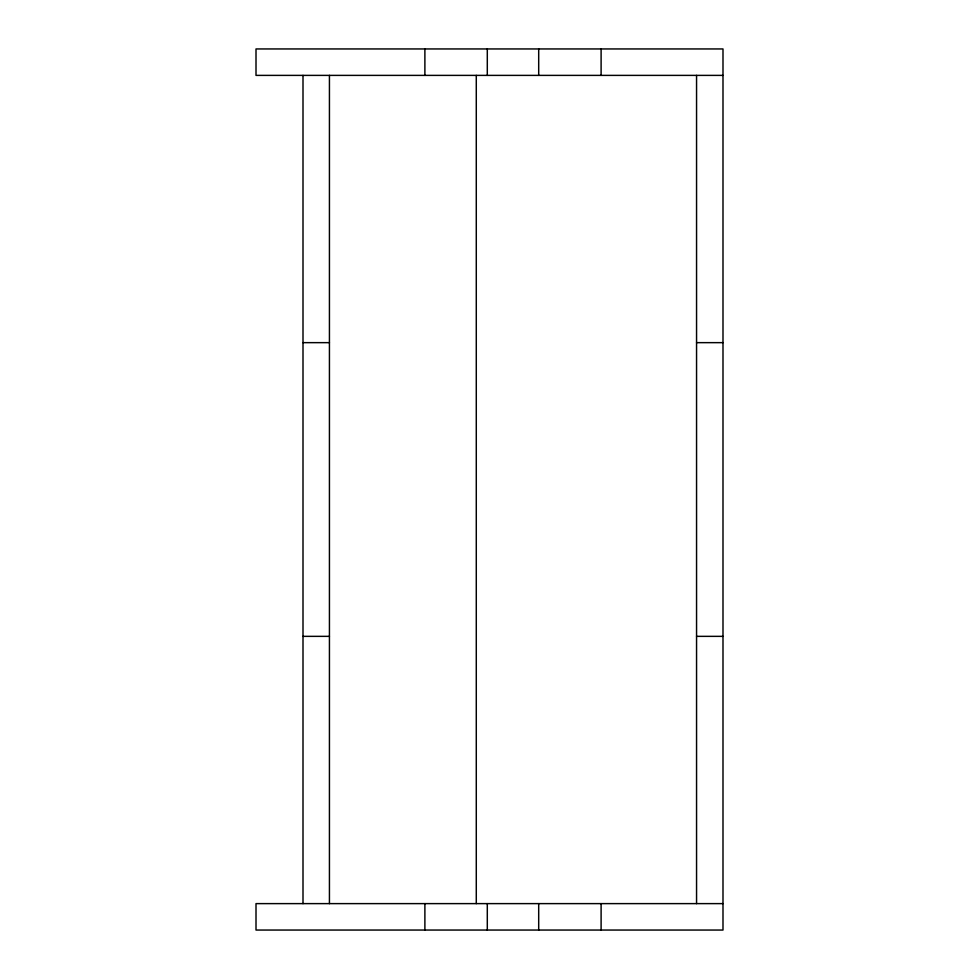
<?xml version="1.0" encoding="UTF-8"?>
<svg xmlns="http://www.w3.org/2000/svg" width="979" height="979" viewBox="0 0 979 979"><rect width="100%" height="100%" fill="white"/><g stroke="black" fill="none" stroke-linecap="round" stroke-linejoin="round"><path stroke-width="1.47" d="M722.991 75.383L256.008 75.383L256.008 48.95L722.991 48.95L722.991 930.05L256.008 930.05L256.008 903.617L722.991 903.617M303 342.65L329.433 342.65M696.558 342.65L722.991 342.65M303 636.35L329.433 636.35M696.558 636.35L722.991 636.35M696.558 75.383L696.558 903.617M601.106 48.95L601.106 75.383M601.106 903.617L601.106 930.05M538.695 48.95L538.695 75.383M538.695 903.617L538.695 930.05M487.297 48.95L487.297 75.383M487.297 903.617L487.297 930.05M476.283 75.383L476.283 903.617M424.886 48.95L424.886 75.383M424.886 903.617L424.886 930.05M329.433 75.383L329.433 903.617M303 75.383L303 903.617"/></g></svg>
